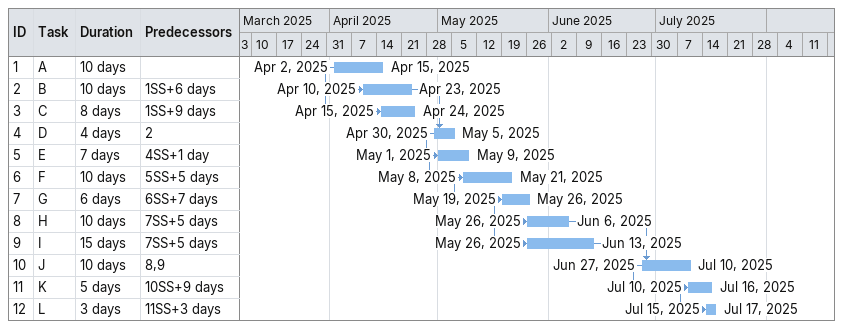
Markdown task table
| ID | Task | Duration | Start | Finish | Predecessors |
|---|---|---|---|---|---|
| 1 | A | 10d | 2025-04-02 | 2025-04-15 |  |
| 2 | B | 10d | 2025-04-10 | 2025-04-23 | 1SS+6d |
| 3 | C | 8d | 2025-04-15 | 2025-04-24 | 1SS+9d |
| 4 | D | 4d | 2025-04-30 | 2025-05-05 | 2 |
| 5 | E | 7d | 2025-05-01 | 2025-05-09 | 4SS+1d |
| 6 | F | 10d | 2025-05-08 | 2025-05-21 | 5SS+5d |
| 7 | G | 6d | 2025-05-19 | 2025-05-26 | 6SS+7d |
| 8 | H | 10d | 2025-05-26 | 2025-06-06 | 7SS+5d |
| 9 | I | 15d | 2025-05-26 | 2025-06-13 | 7SS+5d |
| 10 | J | 10d | 2025-06-27 | 2025-07-10 | 8, 9 |
| 11 | K | 5d | 2025-07-10 | 2025-07-16 | 10SS+9d |
| 12 | L | 3d | 2025-07-15 | 2025-07-17 | 11SS+3d |
